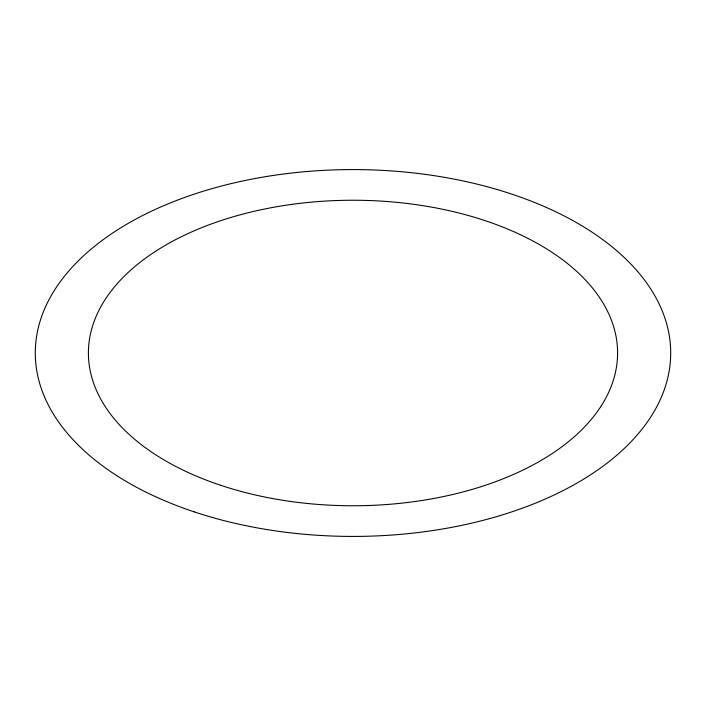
<?xml version="1.0" encoding="UTF-8"?>
<svg xmlns="http://www.w3.org/2000/svg" width="706" height="706" viewBox="0 0 706 706"><rect width="100%" height="100%" fill="white"/><g stroke="black" fill="none" stroke-linecap="round" stroke-linejoin="round"><path stroke-width="1.06" d="M194.15 511.85A317.7 183.419 0 0 0 670.7 353A317.7 183.419 0 0 0 194.15 194.15A317.7 183.419 0 0 0 194.15 511.85M220.704 485.296A264.591 152.761 0 0 0 617.591 353A264.591 152.761 0 0 0 220.704 220.704A264.591 152.761 0 0 0 220.704 485.296"/></g></svg>
